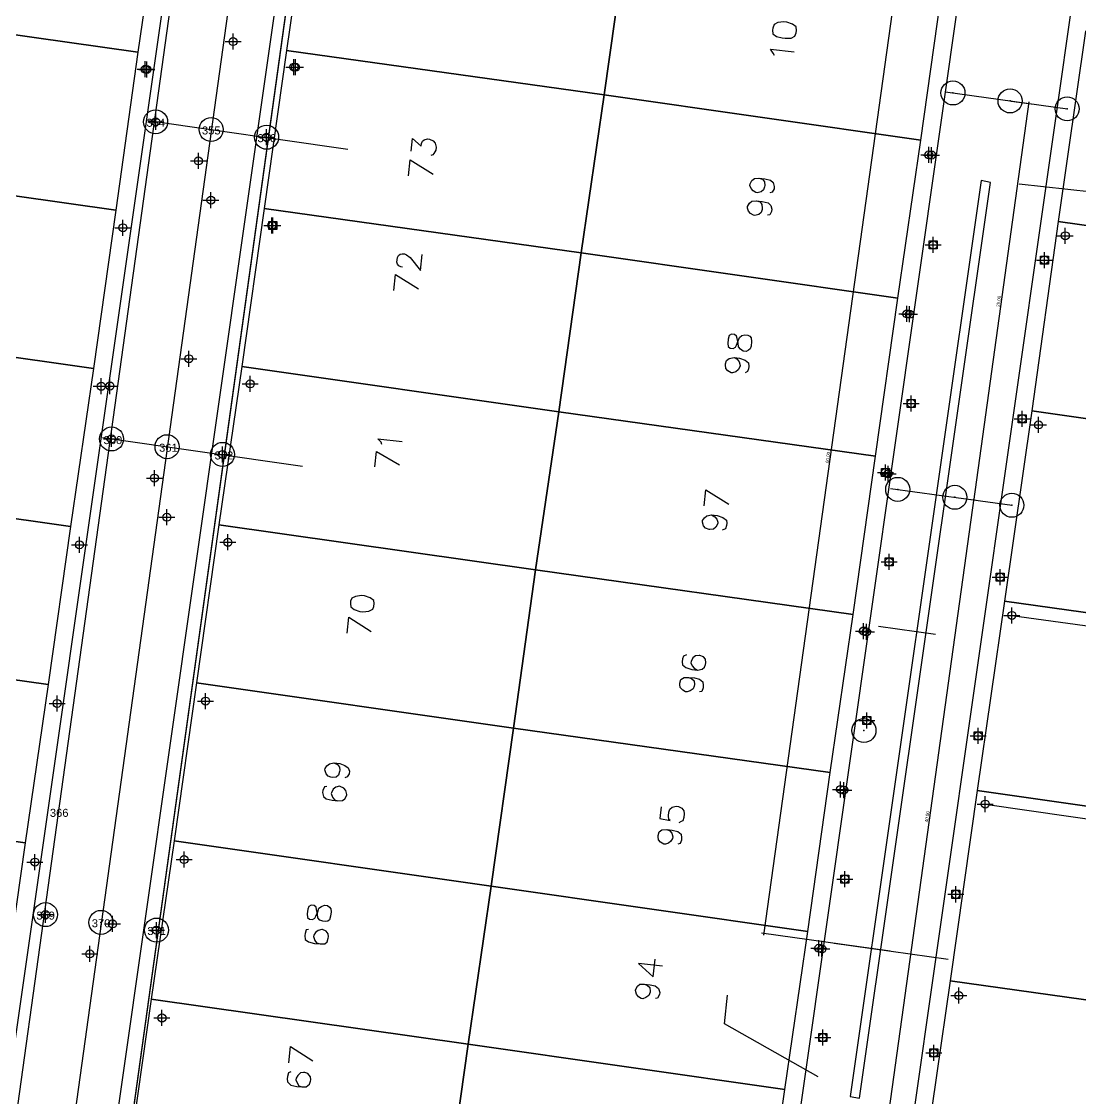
# Model space of a CAD drawing. Header units: metres. Extents: x -977055 to 805873, y -1033982 to 242021.
# Drawn here: x 776.3 to 842.4, y 811.3 to 878.6 of the extents above; entities that cross this region are included whole.
import ezdxf

# ---------------------------------------------------------------- set-up
doc = ezdxf.new("R2010")
doc.units = ezdxf.units.M
doc.header["$PDMODE"] = 32
doc.header["$PDSIZE"] = 1.5
for name, color, linetype in [('12-CONDICIONES EXISTENTES', 2, 'Continuous'), ('linea 1', 1, 'Continuous'), ('puntos nov 7', 50, 'Continuous'), ('PUNTOS V', 4, 'Continuous'), ('V-NODE', 1, 'Continuous')]:
    doc.layers.add(name, color=color, linetype=linetype)
doc.layers.add('PDF2_area escolar', color=7, linetype='Continuous', true_color=0x989898)
doc.layers.add('PDF_Geometry', color=7, linetype='Continuous', true_color=0x797979)
doc.styles.add('CITY2', font='stylu.ttf', dxfattribs={"height": 0.2})
doc.styles.get("Standard").update_dxf_attribs({"font": 'arial.ttf'})
doc.dimstyles.new('COTAS2', dxfattribs={"dimtxt": 0.02, "dimasz": 0.1, "dimexe": 0.15, "dimexo": 0.08, "dimgap": 0.05, "dimtad": 1, "dimzin": 0, "dimdsep": 46, "dimtxsty": 'CITY2', "dimblk": 'ARCHTICK', "dimcen": 1, "dimdle": 0.1, "dimclrd": 1, "dimclre": 1, "dimclrt": 2, "dimadec": 0, "dimazin": 0, "dimtfac": 1, "dimtofl": 0, "dimtmove": 0, "dimatfit": 3, "dimldrblk": 'ARCHTICK', "dimfxl": 0.18, "dimtolj": 1, "dimtzin": 0, "dimarcsym": 0})

# ---------------------------------------------------------------- blocks, each defined once
blk = doc.blocks.new('*U274')
at = {"color": 0, "linetype": 'ByBlock', "lineweight": -2, "transparency": 16777216}
for p, q in [((-1, 0), (1, 0)), ((0, -1), (0, 1))]:
    blk.add_line(p, q, dxfattribs=at)
blk.add_circle((0, 0), 0.5, dxfattribs=at)
blk = doc.blocks.new('*U322', base_point=(784.126, 875.621, 1005.998))
at = {"layer": 'V-NODE', "color": 50, "lineweight": -2, "xscale": 0.5, "yscale": 0.5, "zscale": 0.5}
blk.add_blockref('*U274', (784.126, 875.621, 1005.998), dxfattribs=at)
blk = doc.blocks.new('*U325', base_point=(793.414, 875.756, 1005.97))
at = {"layer": 'V-NODE', "color": 50, "lineweight": -2, "xscale": 0.5, "yscale": 0.5, "zscale": 0.5}
blk.add_blockref('*U274', (793.414, 875.756, 1005.97), dxfattribs=at)
blk = doc.blocks.new('*U328', base_point=(781.819, 855.843, 1006.869))
at = {"layer": 'V-NODE', "color": 50, "lineweight": -2, "xscale": 0.5, "yscale": 0.5, "zscale": 0.5}
blk.add_blockref('*U274', (781.819, 855.843, 1006.869), dxfattribs=at)
blk = doc.blocks.new('*U493', base_point=(833.139, 870.273, 1006.305))
at = {"layer": 'V-NODE', "color": 50, "lineweight": -2, "xscale": 0.5, "yscale": 0.5, "zscale": 0.5}
blk.add_blockref('*U274', (833.139, 870.273, 1006.305), dxfattribs=at)
blk = doc.blocks.new('*U496', base_point=(831.775, 860.328, 1006.98))
at = {"layer": 'V-NODE', "color": 50, "lineweight": -2, "xscale": 0.5, "yscale": 0.5, "zscale": 0.5}
blk.add_blockref('*U274', (831.775, 860.328, 1006.98), dxfattribs=at)
blk = doc.blocks.new('*U499', base_point=(830.44, 850.365, 1007.744))
at = {"layer": 'V-NODE', "color": 50, "lineweight": -2, "xscale": 0.5, "yscale": 0.5, "zscale": 0.5}
blk.add_blockref('*U274', (830.44, 850.365, 1007.744), dxfattribs=at)
blk = doc.blocks.new('*U502', base_point=(829.079, 840.487, 1008.555))
at = {"layer": 'V-NODE', "color": 50, "lineweight": -2, "xscale": 0.5, "yscale": 0.5, "zscale": 0.5}
blk.add_blockref('*U274', (829.079, 840.487, 1008.555), dxfattribs=at)
blk = doc.blocks.new('*U505', base_point=(827.656, 830.605, 1009.433))
at = {"layer": 'V-NODE', "color": 50, "lineweight": -2, "xscale": 0.5, "yscale": 0.5, "zscale": 0.5}
blk.add_blockref('*U274', (827.656, 830.605, 1009.433), dxfattribs=at)
blk = doc.blocks.new('*U508', base_point=(826.297, 820.681, 1010.185))
at = {"layer": 'V-NODE', "color": 50, "lineweight": -2, "xscale": 0.5, "yscale": 0.5, "zscale": 0.5}
blk.add_blockref('*U274', (826.297, 820.681, 1010.185), dxfattribs=at)
blk = doc.blocks.new('*U712', base_point=(784.028, 875.632, 1005.997))
at = {"layer": 'V-NODE', "color": 50, "lineweight": -2, "xscale": 0.5, "yscale": 0.5, "zscale": 0.5}
blk.add_blockref('*U274', (784.028, 875.632, 1005.997), dxfattribs=at)
blk = doc.blocks.new('*U715', base_point=(793.319, 875.768, 1005.966))
at = {"layer": 'V-NODE', "color": 50, "lineweight": -2, "xscale": 0.5, "yscale": 0.5, "zscale": 0.5}
blk.add_blockref('*U274', (793.319, 875.768, 1005.966), dxfattribs=at)
blk = doc.blocks.new('*U718', base_point=(791.94, 865.876, 1006.464))
at = {"layer": 'V-NODE', "color": 50, "lineweight": -2, "xscale": 0.5, "yscale": 0.5, "zscale": 0.5}
blk.add_blockref('*U274', (791.94, 865.876, 1006.464), dxfattribs=at)
blk = doc.blocks.new('*U721', base_point=(782.635, 865.73, 1006.442))
at = {"layer": 'V-NODE', "color": 50, "lineweight": -2, "xscale": 0.5, "yscale": 0.5, "zscale": 0.5}
blk.add_blockref('*U274', (782.635, 865.73, 1006.442), dxfattribs=at)
blk = doc.blocks.new('*U724', base_point=(781.281, 855.824, 1006.961))
at = {"layer": 'V-NODE', "color": 50, "lineweight": -2, "xscale": 0.5, "yscale": 0.5, "zscale": 0.5}
blk.add_blockref('*U274', (781.281, 855.824, 1006.961), dxfattribs=at)
blk = doc.blocks.new('*U727', base_point=(790.583, 855.978, 1007.018))
at = {"layer": 'V-NODE', "color": 50, "lineweight": -2, "xscale": 0.5, "yscale": 0.5, "zscale": 0.5}
blk.add_blockref('*U274', (790.583, 855.978, 1007.018), dxfattribs=at)
blk = doc.blocks.new('*U730', base_point=(789.19, 846.079, 1007.489))
at = {"layer": 'V-NODE', "color": 50, "lineweight": -2, "xscale": 0.5, "yscale": 0.5, "zscale": 0.5}
blk.add_blockref('*U274', (789.19, 846.079, 1007.489), dxfattribs=at)
blk = doc.blocks.new('*U733', base_point=(779.917, 845.924, 1007.454))
at = {"layer": 'V-NODE', "color": 50, "lineweight": -2, "xscale": 0.5, "yscale": 0.5, "zscale": 0.5}
blk.add_blockref('*U274', (779.917, 845.924, 1007.454), dxfattribs=at)
blk = doc.blocks.new('*U736', base_point=(778.523, 836.013, 1008.021))
at = {"layer": 'V-NODE', "color": 50, "lineweight": -2, "xscale": 0.5, "yscale": 0.5, "zscale": 0.5}
blk.add_blockref('*U274', (778.523, 836.013, 1008.021), dxfattribs=at)
blk = doc.blocks.new('*U739', base_point=(787.797, 836.161, 1008.125))
at = {"layer": 'V-NODE', "color": 50, "lineweight": -2, "xscale": 0.5, "yscale": 0.5, "zscale": 0.5}
blk.add_blockref('*U274', (787.797, 836.161, 1008.125), dxfattribs=at)
blk = doc.blocks.new('*U742', base_point=(786.451, 826.261, 1008.777))
at = {"layer": 'V-NODE', "color": 50, "lineweight": -2, "xscale": 0.5, "yscale": 0.5, "zscale": 0.5}
blk.add_blockref('*U274', (786.451, 826.261, 1008.777), dxfattribs=at)
blk = doc.blocks.new('*U745', base_point=(777.134, 826.105, 1008.622))
at = {"layer": 'V-NODE', "color": 50, "lineweight": -2, "xscale": 0.5, "yscale": 0.5, "zscale": 0.5}
blk.add_blockref('*U274', (777.134, 826.105, 1008.622), dxfattribs=at)
blk = doc.blocks.new('*U751', base_point=(785.073, 816.366, 1009.354))
at = {"layer": 'V-NODE', "color": 50, "lineweight": -2, "xscale": 0.5, "yscale": 0.5, "zscale": 0.5}
blk.add_blockref('*U274', (785.073, 816.366, 1009.354), dxfattribs=at)
blk = doc.blocks.new('*U991', base_point=(784.68, 872.345, 1005.53))
at = {"layer": 'V-NODE', "color": 50, "lineweight": -2, "xscale": 0.5, "yscale": 0.5, "zscale": 0.5}
blk.add_blockref('*U274', (784.68, 872.345, 1005.53), dxfattribs=at)
blk = doc.blocks.new('*U994', base_point=(791.61, 871.382, 1005.53))
at = {"layer": 'V-NODE', "color": 50, "lineweight": -2, "xscale": 0.5, "yscale": 0.5, "zscale": 0.5}
blk.add_blockref('*U274', (791.61, 871.382, 1005.53), dxfattribs=at)
blk = doc.blocks.new('*U1000', base_point=(791.989, 865.874, 1006.469))
at = {"layer": 'V-NODE', "color": 50, "lineweight": -2, "xscale": 0.5, "yscale": 0.5, "zscale": 0.5}
blk.add_blockref('*U274', (791.989, 865.874, 1006.469), dxfattribs=at)
blk = doc.blocks.new('*U1009', base_point=(781.92, 852.535, 1006.51))
at = {"layer": 'V-NODE', "color": 50, "lineweight": -2, "xscale": 0.5, "yscale": 0.5, "zscale": 0.5}
blk.add_blockref('*U274', (781.92, 852.535, 1006.51), dxfattribs=at)
blk = doc.blocks.new('*U1012', base_point=(788.86, 851.572, 1007.06))
at = {"layer": 'V-NODE', "color": 50, "lineweight": -2, "xscale": 0.5, "yscale": 0.5, "zscale": 0.5}
blk.add_blockref('*U274', (788.86, 851.572, 1007.06), dxfattribs=at)
blk = doc.blocks.new('*U1015', base_point=(788.86, 851.572, 1006.51))
at = {"layer": 'V-NODE', "color": 50, "lineweight": -2, "xscale": 0.5, "yscale": 0.5, "zscale": 0.5}
blk.add_blockref('*U274', (788.86, 851.572, 1006.51), dxfattribs=at)
blk = doc.blocks.new('*U1030', base_point=(777.8, 822.82, 1008.18))
at = {"layer": 'V-NODE', "color": 50, "lineweight": -2, "xscale": 0.5, "yscale": 0.5, "zscale": 0.5}
blk.add_blockref('*U274', (777.8, 822.82, 1008.18), dxfattribs=at)
blk = doc.blocks.new('*U1033', base_point=(784.73, 821.857, 1008.18))
at = {"layer": 'V-NODE', "color": 50, "lineweight": -2, "xscale": 0.5, "yscale": 0.5, "zscale": 0.5}
blk.add_blockref('*U274', (784.73, 821.857, 1008.18), dxfattribs=at)
blk = doc.blocks.new('*U1099', base_point=(826.105, 820.726, 1010.275))
at = {"layer": 'V-NODE', "color": 50, "lineweight": -2, "xscale": 0.5, "yscale": 0.5, "zscale": 0.5}
blk.add_blockref('*U274', (826.105, 820.726, 1010.275), dxfattribs=at)
blk = doc.blocks.new('*U1102', base_point=(827.463, 830.641, 1009.502))
at = {"layer": 'V-NODE', "color": 50, "lineweight": -2, "xscale": 0.5, "yscale": 0.5, "zscale": 0.5}
blk.add_blockref('*U274', (827.463, 830.641, 1009.502), dxfattribs=at)
blk = doc.blocks.new('*U1105', base_point=(828.897, 840.539, 1008.667))
at = {"layer": 'V-NODE', "color": 50, "lineweight": -2, "xscale": 0.5, "yscale": 0.5, "zscale": 0.5}
blk.add_blockref('*U274', (828.897, 840.539, 1008.667), dxfattribs=at)
blk = doc.blocks.new('*U1108', base_point=(830.268, 850.442, 1007.768))
at = {"layer": 'V-NODE', "color": 50, "lineweight": -2, "xscale": 0.5, "yscale": 0.5, "zscale": 0.5}
blk.add_blockref('*U274', (830.268, 850.442, 1007.768), dxfattribs=at)
blk = doc.blocks.new('*U1111', base_point=(831.609, 860.348, 1007.071))
at = {"layer": 'V-NODE', "color": 50, "lineweight": -2, "xscale": 0.5, "yscale": 0.5, "zscale": 0.5}
blk.add_blockref('*U274', (831.609, 860.348, 1007.071), dxfattribs=at)
blk = doc.blocks.new('*U1114', base_point=(832.975, 870.279, 1006.424))
at = {"layer": 'V-NODE', "color": 50, "lineweight": -2, "xscale": 0.5, "yscale": 0.5, "zscale": 0.5}
blk.add_blockref('*U274', (832.975, 870.279, 1006.424), dxfattribs=at)
blk = doc.blocks.new('*U1129', base_point=(841.5, 865.23, 1006.906))
at = {"layer": 'V-NODE', "color": 50, "lineweight": -2, "xscale": 0.5, "yscale": 0.5, "zscale": 0.5}
blk.add_blockref('*U274', (841.5, 865.23, 1006.906), dxfattribs=at)
blk = doc.blocks.new('*U1132', base_point=(839.826, 853.409, 1007.836))
at = {"layer": 'V-NODE', "color": 50, "lineweight": -2, "xscale": 0.5, "yscale": 0.5, "zscale": 0.5}
blk.add_blockref('*U274', (839.826, 853.409, 1007.836), dxfattribs=at)
blk = doc.blocks.new('*U1135', base_point=(838.164, 841.515, 1008.904))
at = {"layer": 'V-NODE', "color": 50, "lineweight": -2, "xscale": 0.5, "yscale": 0.5, "zscale": 0.5}
blk.add_blockref('*U274', (838.164, 841.515, 1008.904), dxfattribs=at)
blk = doc.blocks.new('*U1138', base_point=(836.501, 829.727, 1010.074))
at = {"layer": 'V-NODE', "color": 50, "lineweight": -2, "xscale": 0.5, "yscale": 0.5, "zscale": 0.5}
blk.add_blockref('*U274', (836.501, 829.727, 1010.074), dxfattribs=at)
blk = doc.blocks.new('*U1141', base_point=(834.851, 817.764, 1011.105))
at = {"layer": 'V-NODE', "color": 50, "lineweight": -2, "xscale": 0.5, "yscale": 0.5, "zscale": 0.5}
blk.add_blockref('*U274', (834.851, 817.764, 1011.105), dxfattribs=at)
blk = doc.blocks.new('*U2137', base_point=(780.564, 820.365, 1007.295))
at = {"layer": 'V-NODE', "color": 50, "lineweight": -2, "xscale": 0.5, "yscale": 0.5, "zscale": 0.5}
blk.add_blockref('*U274', (780.564, 820.365, 1007.295), dxfattribs=at)
blk = doc.blocks.new('*U2161', base_point=(781.982, 822.24, 1007.212))
at = {"layer": 'V-NODE', "color": 50, "lineweight": -2, "xscale": 0.5, "yscale": 0.5, "zscale": 0.5}
blk.add_blockref('*U274', (781.982, 822.24, 1007.212), dxfattribs=at)
blk = doc.blocks.new('*U2188', base_point=(789.51, 877.357, 1004.286))
at = {"layer": 'V-NODE', "color": 50, "lineweight": -2, "xscale": 0.5, "yscale": 0.5, "zscale": 0.5}
blk.add_blockref('*U274', (789.51, 877.357, 1004.286), dxfattribs=at)
blk = doc.blocks.new('*U2194', base_point=(785.379, 847.643, 1005.768))
at = {"layer": 'V-NODE', "color": 50, "lineweight": -2, "xscale": 0.5, "yscale": 0.5, "zscale": 0.5}
blk.add_blockref('*U274', (785.379, 847.643, 1005.768), dxfattribs=at)
blk = doc.blocks.new('*U2197', base_point=(786.756, 857.548, 1005.274))
at = {"layer": 'V-NODE', "color": 50, "lineweight": -2, "xscale": 0.5, "yscale": 0.5, "zscale": 0.5}
blk.add_blockref('*U274', (786.756, 857.548, 1005.274), dxfattribs=at)
blk = doc.blocks.new('*U2200', base_point=(788.133, 867.452, 1004.78))
at = {"layer": 'V-NODE', "color": 50, "lineweight": -2, "xscale": 0.5, "yscale": 0.5, "zscale": 0.5}
blk.add_blockref('*U274', (788.133, 867.452, 1004.78), dxfattribs=at)
blk = doc.blocks.new('*U2209', base_point=(787.35, 869.902, 1004.69))
at = {"layer": 'V-NODE', "color": 50, "lineweight": -2, "xscale": 0.5, "yscale": 0.5, "zscale": 0.5}
blk.add_blockref('*U274', (787.35, 869.902, 1004.69), dxfattribs=at)
blk = doc.blocks.new('*U2215', base_point=(784.601, 850.092, 1005.669))
at = {"layer": 'V-NODE', "color": 50, "lineweight": -2, "xscale": 0.5, "yscale": 0.5, "zscale": 0.5}
blk.add_blockref('*U274', (784.601, 850.092, 1005.669), dxfattribs=at)
blk = doc.blocks.new('*U2295')
at = {"color": 0, "linetype": 'ByBlock', "lineweight": -2, "transparency": 16777216}
for p, q in [((-1, 0), (1, 0)), ((0, -1), (0, 1))]:
    blk.add_line(p, q, dxfattribs=at)
blk.add_circle((0, 0), 0.5, dxfattribs=at)
blk = doc.blocks.new('*U2298', base_point=(830.268, 850.442, 1007.768))
at = {"layer": 'V-NODE', "color": 1, "lineweight": -2, "xscale": 0.5, "yscale": 0.5, "zscale": 0.5}
blk.add_blockref('*U2295', (830.268, 850.442, 1007.768), dxfattribs=at)
blk = doc.blocks.new('*U2301', base_point=(791.989, 865.874, 1006.469))
at = {"layer": 'V-NODE', "color": 1, "lineweight": -2, "xscale": 0.5, "yscale": 0.5, "zscale": 0.5}
blk.add_blockref('*U2295', (791.989, 865.874, 1006.469), dxfattribs=at)
blk = doc.blocks.new('*U2328', base_point=(826.35, 815.14, 1010.083))
at = {"layer": 'V-NODE', "color": 1, "lineweight": -2, "xscale": 0.5, "yscale": 0.5, "zscale": 0.5}
blk.add_blockref('*U2295', (826.35, 815.14, 1010.083), dxfattribs=at)
blk = doc.blocks.new('*U2331', base_point=(833.28, 814.18, 1010.083))
at = {"layer": 'V-NODE', "color": 1, "lineweight": -2, "xscale": 0.5, "yscale": 0.5, "zscale": 0.5}
blk.add_blockref('*U2295', (833.28, 814.18, 1010.083), dxfattribs=at)
blk = doc.blocks.new('*U2334', base_point=(827.73, 825.04, 1009.296))
at = {"layer": 'V-NODE', "color": 1, "lineweight": -2, "xscale": 0.5, "yscale": 0.5, "zscale": 0.5}
blk.add_blockref('*U2295', (827.73, 825.04, 1009.296), dxfattribs=at)
blk = doc.blocks.new('*U2337', base_point=(834.66, 824.09, 1009.296))
at = {"layer": 'V-NODE', "color": 1, "lineweight": -2, "xscale": 0.5, "yscale": 0.5, "zscale": 0.5}
blk.add_blockref('*U2295', (834.66, 824.09, 1009.296), dxfattribs=at)
blk = doc.blocks.new('*U2340', base_point=(829.11, 834.95, 1008.509))
at = {"layer": 'V-NODE', "color": 1, "lineweight": -2, "xscale": 0.5, "yscale": 0.5, "zscale": 0.5}
blk.add_blockref('*U2295', (829.11, 834.95, 1008.509), dxfattribs=at)
blk = doc.blocks.new('*U2343', base_point=(836.05, 833.99, 1008.509))
at = {"layer": 'V-NODE', "color": 1, "lineweight": -2, "xscale": 0.5, "yscale": 0.5, "zscale": 0.5}
blk.add_blockref('*U2295', (836.05, 833.99, 1008.509), dxfattribs=at)
blk = doc.blocks.new('*U2346', base_point=(830.49, 844.85, 1007.722))
at = {"layer": 'V-NODE', "color": 1, "lineweight": -2, "xscale": 0.5, "yscale": 0.5, "zscale": 0.5}
blk.add_blockref('*U2295', (830.49, 844.85, 1007.722), dxfattribs=at)
blk = doc.blocks.new('*U2349', base_point=(837.43, 843.9, 1007.722))
at = {"layer": 'V-NODE', "color": 1, "lineweight": -2, "xscale": 0.5, "yscale": 0.5, "zscale": 0.5}
blk.add_blockref('*U2295', (837.43, 843.9, 1007.722), dxfattribs=at)
blk = doc.blocks.new('*U2352', base_point=(831.87, 854.76, 1006.935))
at = {"layer": 'V-NODE', "color": 1, "lineweight": -2, "xscale": 0.5, "yscale": 0.5, "zscale": 0.5}
blk.add_blockref('*U2295', (831.87, 854.76, 1006.935), dxfattribs=at)
blk = doc.blocks.new('*U2355', base_point=(838.81, 853.8, 1006.935))
at = {"layer": 'V-NODE', "color": 1, "lineweight": -2, "xscale": 0.5, "yscale": 0.5, "zscale": 0.5}
blk.add_blockref('*U2295', (838.81, 853.8, 1006.935), dxfattribs=at)
blk = doc.blocks.new('*U2358', base_point=(833.25, 864.66, 1006.148))
at = {"layer": 'V-NODE', "color": 1, "lineweight": -2, "xscale": 0.5, "yscale": 0.5, "zscale": 0.5}
blk.add_blockref('*U2295', (833.25, 864.66, 1006.148), dxfattribs=at)
blk = doc.blocks.new('*U2361', base_point=(840.19, 863.71, 1006.148))
at = {"layer": 'V-NODE', "color": 1, "lineweight": -2, "xscale": 0.5, "yscale": 0.5, "zscale": 0.5}
blk.add_blockref('*U2295', (840.19, 863.71, 1006.148), dxfattribs=at)
blk = doc.blocks.new('*U2498')
at = {"color": 0, "linetype": 'ByBlock', "lineweight": -2, "transparency": 16777216}
for p, q in [((-1, 0), (1, 0)), ((0, -1), (0, 1))]:
    blk.add_line(p, q, dxfattribs=at)
blk.add_lwpolyline([(-0.5, -0.5), (-0.5, 0.5), (0.5, 0.5), (0.5, -0.5)], close=True, dxfattribs=at)
blk = doc.blocks.new('*U2501', base_point=(830.268, 850.442, 1007.768))
at = {"layer": 'V-NODE', "color": 130, "lineweight": -2, "xscale": 0.5, "yscale": 0.5, "zscale": 0.5}
blk.add_blockref('*U2498', (830.268, 850.442, 1007.768), dxfattribs=at)
blk = doc.blocks.new('*U2504', base_point=(791.989, 865.874, 1006.469))
at = {"layer": 'V-NODE', "color": 130, "lineweight": -2, "xscale": 0.5, "yscale": 0.5, "zscale": 0.5}
blk.add_blockref('*U2498', (791.989, 865.874, 1006.469), dxfattribs=at)
blk = doc.blocks.new('*U2531', base_point=(826.35, 815.14, 1010.083))
at = {"layer": 'V-NODE', "color": 130, "lineweight": -2, "xscale": 0.5, "yscale": 0.5, "zscale": 0.5}
blk.add_blockref('*U2498', (826.35, 815.14, 1010.083), dxfattribs=at)
blk = doc.blocks.new('*U2534', base_point=(833.28, 814.18, 1010.083))
at = {"layer": 'V-NODE', "color": 130, "lineweight": -2, "xscale": 0.5, "yscale": 0.5, "zscale": 0.5}
blk.add_blockref('*U2498', (833.28, 814.18, 1010.083), dxfattribs=at)
blk = doc.blocks.new('*U2537', base_point=(827.73, 825.04, 1009.296))
at = {"layer": 'V-NODE', "color": 130, "lineweight": -2, "xscale": 0.5, "yscale": 0.5, "zscale": 0.5}
blk.add_blockref('*U2498', (827.73, 825.04, 1009.296), dxfattribs=at)
blk = doc.blocks.new('*U2540', base_point=(834.66, 824.09, 1009.296))
at = {"layer": 'V-NODE', "color": 130, "lineweight": -2, "xscale": 0.5, "yscale": 0.5, "zscale": 0.5}
blk.add_blockref('*U2498', (834.66, 824.09, 1009.296), dxfattribs=at)
blk = doc.blocks.new('*U2543', base_point=(829.11, 834.95, 1008.509))
at = {"layer": 'V-NODE', "color": 130, "lineweight": -2, "xscale": 0.5, "yscale": 0.5, "zscale": 0.5}
blk.add_blockref('*U2498', (829.11, 834.95, 1008.509), dxfattribs=at)
blk = doc.blocks.new('*U2546', base_point=(836.05, 833.99, 1008.509))
at = {"layer": 'V-NODE', "color": 130, "lineweight": -2, "xscale": 0.5, "yscale": 0.5, "zscale": 0.5}
blk.add_blockref('*U2498', (836.05, 833.99, 1008.509), dxfattribs=at)
blk = doc.blocks.new('*U2549', base_point=(830.49, 844.85, 1007.722))
at = {"layer": 'V-NODE', "color": 130, "lineweight": -2, "xscale": 0.5, "yscale": 0.5, "zscale": 0.5}
blk.add_blockref('*U2498', (830.49, 844.85, 1007.722), dxfattribs=at)
blk = doc.blocks.new('*U2552', base_point=(837.43, 843.9, 1007.722))
at = {"layer": 'V-NODE', "color": 130, "lineweight": -2, "xscale": 0.5, "yscale": 0.5, "zscale": 0.5}
blk.add_blockref('*U2498', (837.43, 843.9, 1007.722), dxfattribs=at)
blk = doc.blocks.new('*U2555', base_point=(831.87, 854.76, 1006.935))
at = {"layer": 'V-NODE', "color": 130, "lineweight": -2, "xscale": 0.5, "yscale": 0.5, "zscale": 0.5}
blk.add_blockref('*U2498', (831.87, 854.76, 1006.935), dxfattribs=at)
blk = doc.blocks.new('*U2558', base_point=(838.81, 853.8, 1006.935))
at = {"layer": 'V-NODE', "color": 130, "lineweight": -2, "xscale": 0.5, "yscale": 0.5, "zscale": 0.5}
blk.add_blockref('*U2498', (838.81, 853.8, 1006.935), dxfattribs=at)
blk = doc.blocks.new('*U2561', base_point=(833.25, 864.66, 1006.148))
at = {"layer": 'V-NODE', "color": 130, "lineweight": -2, "xscale": 0.5, "yscale": 0.5, "zscale": 0.5}
blk.add_blockref('*U2498', (833.25, 864.66, 1006.148), dxfattribs=at)
blk = doc.blocks.new('*U2564', base_point=(840.19, 863.71, 1006.148))
at = {"layer": 'V-NODE', "color": 130, "lineweight": -2, "xscale": 0.5, "yscale": 0.5, "zscale": 0.5}
blk.add_blockref('*U2498', (840.19, 863.71, 1006.148), dxfattribs=at)
blk = doc.blocks.new('base')
at = {"layer": 'PDF_Geometry', "lineweight": 25, "extrusion": (-0.000787417, 0.063364, 0.99799), "elevation": 0.026}
for points in [[(-314.355, -197.288), (-299.601, -195.681), (-292.744, -194.188), (-282.663, -192.111), (-274.476, -190.361), (-258.037, -185.154), (-248.029, -180.61), (-240.539, -177.71), (-228.643, -174.042), (-222.733, -172.714), (-217.384, -171.04), (-209.935, -169.248), (-202.16, -164.759), (-196.196, -160.284), (-195.073, -159.817), (-178.095, -157.457), (-154.298, -156.614), (-136.667, -154.611), (-124.436, -153.164), (-118.066, -151.474), (-100.79, -146.646), (-80.955, -140.967), (-73.385, -139.328), (-61.694, -135.822), (-40.504, -131.604), (-37.727, -130.872), (-17.661, -129.441), (1.311, -127.461), (21.092, -124.929), (41.006, -122.83), (47.376, -123.458), (63.592, -123.186), (81.402, -124.312), (85.639, -96.072), (88.705, -66.393), (92.811, -40.781), (97.16, -22.386), (100.596, -1.562), (102.483, 8.32), (109.691, 37.361), (117.528, 76.62), (126.217, 115.638), (131.513, 149.592), (134.682, 173.973), (136.916, 195.591), (139.956, 229.678), (141.558, 250.676), (142.614, 271.37), (143.252, 283.21), (147.066, 312.938), (152.58, 355.631), (153.554, 396.042), (150.869, 418.02), (151.777, 438.639), (150.959, 458.028), (151.777, 438.639), (150.869, 418.02), (153.554, 396.042), (152.58, 355.631), (147.066, 312.938), (143.252, 283.21), (142.614, 271.37), (141.558, 250.676), (139.956, 229.678), (136.916, 195.591), (134.682, 173.973), (131.513, 149.592), (126.217, 115.638), (117.528, 76.62), (109.691, 37.361), (102.483, 8.32), (100.596, -1.562), (97.16, -22.386), (92.811, -40.781), (88.705, -66.393), (85.639, -96.072), (81.402, -124.312), (63.592, -123.186), (47.376, -123.458), (41.006, -122.83), (21.092, -124.929), (1.311, -127.461), (-17.661, -129.441), (-37.727, -130.872), (-40.504, -131.604), (-61.694, -135.822), (-73.385, -139.328), (-80.955, -140.967), (-100.79, -146.646), (-118.066, -151.474), (-124.436, -153.164), (-136.667, -154.611), (-154.298, -156.614), (-178.095, -157.457), (-195.073, -159.817), (-196.196, -160.284), (-202.16, -164.759), (-209.935, -169.248), (-217.384, -171.04), (-222.733, -172.714), (-228.643, -174.042), (-240.539, -177.71), (-248.029, -180.61), (-258.037, -185.154), (-274.476, -190.361), (-282.663, -192.111), (-292.744, -194.188), (-299.601, -195.681), (-314.355, -197.288), (-312.178, -178.446), (-309.146, -157.898), (-306.876, -132.899), (-305.823, -118.002), (-298.643, -78.802), (-291.055, -45.077), (-282.252, -15.116), (-275.645, 10.473), (-270.319, 33.898), (-263.825, 63.164), (-258.15, 86.408), (-284.424, 123.888)], [(129.33, 446.993), (130.719, 376.627), (119.722, 267.265), (72.738, -35.348), (74.134, -37.232), (92.979, -40.152)], [(8.705, 193.58), (-11.713, 61.957), (-10.362, 60.079), (28.101, 54.1), (29.985, 55.496), (58.5, 239.445)], [(91.093, 128.17), (91.733, 128.093), (92.016, 130.053), (91.376, 130.13), (91.093, 128.17), (89.215, 126.819), (50.746, 132.753), (49.396, 134.631), (67.752, 253.123), (69.636, 254.519), (108.099, 248.54), (109.45, 246.662)], [(89.215, 126.819), (91.093, 128.17), (109.45, 246.662), (108.099, 248.54)], [(61.144, 139.383), (61.219, 139.235), (61.374, 138.984), (59.911, 139.16)], [(83.903, 145.08), (83.809, 144.303), (83.265, 144.786), (83.243, 144.603), (83.18, 144.472), (83.078, 144.391), (82.884, 144.322), (82.747, 144.339), (82.529, 144.458), (82.409, 144.611), (82.345, 144.851), (82.367, 145.034), (82.486, 145.251), (82.543, 145.337), (82.685, 145.366)], [(84.09, 146.634), (83.969, 145.629), (82.549, 146.542)], [(62.206, 147.045), (61.983, 147.118), (61.863, 147.272), (61.844, 147.506), (61.855, 147.598), (61.923, 147.775), (62.077, 147.895), (62.316, 147.959), (62.408, 147.948), (62.58, 147.835), (62.7, 147.681), (62.77, 147.487), (62.759, 147.396), (62.64, 147.178), (62.486, 147.058), (62.206, 147.045), (61.841, 147.089), (61.48, 147.179), (61.314, 147.338), (61.25, 147.578), (61.267, 147.715), (61.386, 147.932), (61.528, 147.962)], [(45.952, 147.612), (36.856, 148.708), (37.038, 150.217)], [(62.377, 148.462), (62.154, 148.535), (62.033, 148.689), (62.015, 148.923), (62.026, 149.014), (62.094, 149.192), (62.247, 149.312), (62.487, 149.376), (62.578, 149.365), (62.75, 149.252), (62.871, 149.098), (62.94, 148.904), (62.929, 148.813), (62.81, 148.595), (62.657, 148.475), (62.377, 148.462), (62.011, 148.506), (61.651, 148.596), (61.485, 148.755), (61.421, 148.995), (61.437, 149.132), (61.556, 149.349), (61.699, 149.378)], [(84.544, 152.33), (84.636, 152.319), (84.767, 152.256), (84.848, 152.154), (84.877, 152.011), (84.844, 151.737), (84.782, 151.606), (84.679, 151.525), (84.537, 151.496), (84.4, 151.512), (84.268, 151.575), (84.056, 151.739), (83.413, 152.559), (83.292, 151.553)], [(85.092, 153.794), (84.971, 152.788), (83.55, 153.701)], [(63.881, 158.251), (63.709, 158.364), (63.588, 158.518), (63.524, 158.757), (63.53, 158.803), (63.649, 159.021), (63.803, 159.141), (63.996, 159.211), (64.088, 159.2), (64.305, 159.081), (64.426, 158.927), (64.444, 158.693), (64.439, 158.647), (64.365, 158.424), (64.212, 158.304), (63.881, 158.251), (63.561, 158.289), (63.206, 158.425), (62.994, 158.589), (62.976, 158.823), (62.993, 158.961), (63.06, 159.138), (63.208, 159.213)], [(85.974, 163.426), (86.003, 163.283), (86.21, 163.073), (84.701, 163.254)], [(86.419, 164.81), (86.303, 163.85), (84.878, 164.717)], [(65.878, 167.516), (65.757, 166.511), (64.337, 167.424)], [(65.436, 168.079), (65.218, 168.198), (65.098, 168.352), (65.028, 168.546), (65.039, 168.637), (65.158, 168.855), (65.312, 168.975), (65.546, 168.994), (65.592, 168.988), (65.815, 168.915), (65.935, 168.761), (65.999, 168.522), (65.988, 168.43), (65.875, 168.258), (65.721, 168.138), (65.436, 168.079), (65.07, 168.124), (64.716, 168.259), (64.504, 168.424), (64.48, 168.612), (64.496, 168.749), (64.57, 168.972), (64.764, 169.042)], [(88.274, 175.205), (88.153, 174.199), (86.779, 175.107)], [(67.093, 176.829), (67.287, 176.899), (67.355, 177.076), (67.377, 177.259), (67.353, 177.447), (67.141, 177.612), (66.786, 177.747), (66.421, 177.791), (66.135, 177.733), (65.982, 177.613), (65.914, 177.435), (65.903, 177.344), (65.921, 177.11), (66.042, 176.956), (66.265, 176.883), (66.31, 176.877), (66.544, 176.896), (66.698, 177.016), (66.817, 177.234), (66.828, 177.325), (66.759, 177.519), (66.638, 177.673), (66.421, 177.791)], [(66.984, 178.234), (66.807, 178.301), (66.64, 178.461), (66.622, 178.695), (66.633, 178.786), (66.701, 178.963), (66.9, 179.078), (67.094, 179.148), (67.185, 179.137), (67.357, 179.023), (67.524, 178.864), (67.547, 178.676), (67.536, 178.584), (67.463, 178.361), (67.264, 178.246), (66.984, 178.234), (66.618, 178.278), (66.304, 178.362), (66.092, 178.527), (66.074, 178.761), (66.09, 178.898), (66.163, 179.121), (66.306, 179.15)], [(89.203, 183.301), (88.986, 183.42), (88.865, 183.573), (88.841, 183.762), (88.852, 183.853), (88.926, 184.076), (89.079, 184.197), (89.313, 184.215), (89.405, 184.204), (89.582, 184.136), (89.703, 183.982), (89.767, 183.743), (89.756, 183.651), (89.642, 183.48), (89.488, 183.359), (89.203, 183.301), (88.838, 183.345), (88.529, 183.475), (88.317, 183.639), (88.247, 183.833), (88.269, 184.016), (88.383, 184.188), (88.531, 184.263)], [(89.659, 184.776), (89.802, 184.805), (89.921, 185.023), (89.937, 185.16), (89.873, 185.399), (89.707, 185.559), (89.347, 185.648), (88.981, 185.692), (88.702, 185.68), (88.548, 185.559), (88.429, 185.342), (88.423, 185.296), (88.487, 185.056), (88.608, 184.903), (88.825, 184.784), (88.871, 184.778), (89.111, 184.842), (89.264, 184.963), (89.383, 185.18), (89.389, 185.226), (89.325, 185.465), (89.204, 185.619), (88.981, 185.692)], [(68.792, 186.316), (68.88, 187.048), (68.246, 187.17), (68.332, 187.114), (68.35, 186.88), (68.323, 186.651), (68.255, 186.474), (68.101, 186.353), (67.862, 186.289), (67.725, 186.306), (67.507, 186.425), (67.386, 186.578), (67.363, 186.767), (67.39, 186.995), (67.464, 187.218), (67.56, 187.253), (67.709, 187.328)], [(68.455, 187.748), (68.277, 187.816), (68.157, 187.969), (68.093, 188.209), (68.104, 188.3), (68.217, 188.472), (68.371, 188.593), (68.565, 188.662), (68.656, 188.651), (68.874, 188.532), (68.994, 188.379), (69.018, 188.19), (69.007, 188.099), (68.934, 187.876), (68.78, 187.755), (68.455, 187.748), (68.135, 187.787), (67.775, 187.876), (67.563, 188.041), (67.544, 188.275), (67.561, 188.412), (67.634, 188.635), (67.777, 188.664)], [(90.921, 193.713), (91.064, 193.742), (91.137, 193.965), (91.154, 194.102), (91.136, 194.336), (90.924, 194.501), (90.563, 194.59), (90.198, 194.634), (89.918, 194.622), (89.764, 194.501), (89.691, 194.278), (89.68, 194.187), (89.704, 193.998), (89.824, 193.845), (90.042, 193.726), (90.088, 193.72), (90.327, 193.784), (90.481, 193.905), (90.594, 194.077), (90.605, 194.168), (90.541, 194.408), (90.421, 194.561), (90.198, 194.634)], [(68.834, 196.281), (70.342, 196.099), (69.425, 196.952), (69.292, 195.855)], [(69.988, 197.394), (69.811, 197.462), (69.644, 197.621), (69.626, 197.855), (69.632, 197.901), (69.705, 198.124), (69.904, 198.239), (70.098, 198.308), (70.189, 198.297), (70.361, 198.184), (70.482, 198.03), (70.546, 197.79), (70.54, 197.745), (70.421, 197.527), (70.268, 197.407), (69.988, 197.394), (69.622, 197.438), (69.308, 197.522), (69.096, 197.687), (69.032, 197.926), (69.048, 198.064), (69.167, 198.281), (69.31, 198.31)], [(59.203, 203.33), (65.008, 199.941), (64.794, 198.159)], [(92.249, 202.039), (92.128, 201.033), (90.753, 201.941)], [(8.56, 202.894), (65.659, 264.226), (104.99, 258.143), (106.869, 259.493), (108.306, 268.733), (119.228, 377.084), (117.811, 447.545)], [(92.132, 202.609), (92.28, 202.684), (92.354, 202.907), (92.37, 203.044), (92.347, 203.232), (92.14, 203.443), (91.78, 203.533), (91.46, 203.571), (91.18, 203.558), (90.975, 203.398), (90.908, 203.22), (90.897, 203.129), (90.92, 202.941), (91.081, 202.736), (91.258, 202.668), (91.35, 202.657), (91.538, 202.681), (91.697, 202.847), (91.811, 203.019), (91.822, 203.11), (91.752, 203.304), (91.637, 203.503), (91.46, 203.571)]]:
    blk.add_lwpolyline(points, dxfattribs=at)
for points in [[(129.114, 134.301), (127.599, 124.421), (99.331, 128.8), (100.891, 138.675)], [(71.812, 141.715), (70.297, 131.835), (89.051, 128.926), (90.218, 129.759), (91.618, 138.679)], [(52.057, 144.79), (50.709, 135.91), (51.543, 134.743), (70.297, 131.835), (71.812, 141.715)], [(130.675, 144.175), (129.114, 134.301), (100.891, 138.675), (102.406, 148.555)], [(61.231, 137.796), (61.213, 138.03), (61.001, 138.194), (60.641, 138.284), (60.458, 138.306), (60.087, 138.305), (59.842, 138.195), (59.768, 137.972), (59.752, 137.835), (59.77, 137.601), (59.982, 137.436), (60.337, 137.301), (60.519, 137.279), (60.896, 137.326), (61.141, 137.436), (61.214, 137.659)], [(23.743, 153.024), (21.946, 141.184), (41.7, 138.109), (43.549, 149.989)], [(73.373, 151.589), (71.812, 141.715), (91.618, 138.679), (93.132, 148.559)], [(53.618, 154.665), (52.057, 144.79), (71.812, 141.715), (73.373, 151.589)], [(132.098, 154.066), (131.513, 149.592), (130.675, 144.175), (102.406, 148.555), (103.921, 158.435)], [(57.222, 204.589), (56.633, 204.707), (47.746, 147.489), (48.334, 147.372)], [(74.893, 161.515), (73.373, 151.589), (93.132, 148.559), (94.647, 158.439)], [(25.592, 164.904), (23.743, 153.024), (43.549, 149.989), (45.346, 161.829)], [(55.133, 164.545), (53.618, 154.665), (73.373, 151.589), (74.893, 161.515)], [(133.385, 163.974), (132.098, 154.066), (103.921, 158.435), (105.482, 168.309)], [(64.284, 157.367), (64.261, 157.556), (64.135, 157.664), (63.952, 157.686), (63.804, 157.611), (63.741, 157.479), (63.617, 157.216), (63.544, 156.993), (63.39, 156.872), (63.202, 156.849), (63.019, 156.871), (62.887, 156.933), (62.807, 157.035), (62.789, 157.269), (62.822, 157.544), (62.89, 157.721), (62.992, 157.801), (63.14, 157.876), (63.323, 157.854), (63.495, 157.741), (63.615, 157.587), (63.634, 157.353), (63.692, 157.068), (63.721, 156.925), (63.847, 156.817), (64.03, 156.795), (64.178, 156.87), (64.251, 157.093)], [(76.454, 171.389), (74.893, 161.515), (94.647, 158.439), (96.208, 168.314)], [(56.648, 174.425), (55.133, 164.545), (74.893, 161.515), (76.454, 171.389)], [(27.435, 176.738), (25.592, 164.904), (45.346, 161.829), (47.195, 173.709)], [(134.677, 173.927), (133.385, 163.974), (105.482, 168.309), (106.997, 178.189)], [(77.969, 181.269), (76.454, 171.389), (96.208, 168.314), (97.723, 178.194)], [(58.209, 184.299), (56.648, 174.425), (76.454, 171.389), (77.969, 181.269)], [(88.054, 173.377), (88.03, 173.565), (87.818, 173.73), (87.464, 173.865), (87.281, 173.887), (86.904, 173.84), (86.659, 173.73), (86.591, 173.553), (86.569, 173.37), (86.593, 173.182), (86.805, 173.017), (87.16, 172.882), (87.342, 172.86), (87.719, 172.907), (87.964, 173.016), (88.032, 173.194)], [(29.283, 188.619), (27.435, 176.738), (47.195, 173.709), (49.038, 185.543)], [(135.689, 183.867), (134.682, 173.973), (134.677, 173.927), (106.997, 178.189), (108.557, 188.064)], [(79.483, 191.149), (77.969, 181.269), (97.723, 178.194), (99.238, 188.074)], [(59.729, 194.225), (58.209, 184.299), (77.969, 181.269), (79.483, 191.149)], [(136.747, 193.803), (135.689, 183.867), (108.557, 188.064), (110.072, 197.944)], [(31.127, 200.453), (29.283, 188.619), (49.038, 185.543), (50.887, 197.423)], [(81.044, 201.024), (79.483, 191.149), (99.238, 188.074), (100.799, 197.948)], [(61.29, 204.099), (59.729, 194.225), (79.483, 191.149), (81.044, 201.024)], [(90.989, 192.731), (90.97, 192.965), (90.844, 193.073), (90.661, 193.095), (90.513, 193.02), (90.451, 192.888), (90.327, 192.625), (90.253, 192.402), (90.1, 192.281), (89.906, 192.212), (89.723, 192.234), (89.597, 192.342), (89.517, 192.444), (89.493, 192.633), (89.526, 192.907), (89.599, 193.13), (89.702, 193.21), (89.844, 193.24), (90.027, 193.218), (90.204, 193.15), (90.325, 192.996), (90.343, 192.762), (90.401, 192.477), (90.431, 192.334), (90.557, 192.226), (90.74, 192.204), (90.888, 192.279), (90.955, 192.456)], [(32.975, 212.333), (31.127, 200.453), (50.887, 197.423), (52.73, 209.257)], [(82.559, 210.904), (81.044, 201.024), (100.799, 197.948), (102.313, 207.828)], [(62.805, 213.979), (61.29, 204.099), (81.044, 201.024), (82.559, 210.904)]]:
    blk.add_lwpolyline(points, close=True, dxfattribs=at)
blk = doc.blocks.new('_ArchTick')
at = {"color": 0, "linetype": 'ByBlock', "const_width": 0.15}
blk.add_lwpolyline([(-0.5, -0.5), (0.5, 0.5)], dxfattribs=at)
blk = doc.blocks.new('*D3268')
at = {"layer": 'Defpoints', "color": 0, "transparency": 16777216}
for p in [(838.047, 873.652, 998.097), (834.595, 848.891, 998.097), (835.774, 848.727)]:
    blk.add_point(p, dxfattribs=at)
at = {"layer": 'PUNTOS V', "color": 1, "lineweight": -2, "transparency": 16777216}
blk.add_line((839.229, 873.589), (835.761, 848.628), dxfattribs=at)
at = {"layer": 'PUNTOS V', "color": 1, "linetype": 'Continuous', "lineweight": -2, "transparency": 16777216}
for p, q in [((838.126, 873.641), (839.363, 873.469)), ((834.674, 848.88), (835.923, 848.707))]:
    blk.add_line(p, q, dxfattribs=at)
at = {"layer": 'PUNTOS V', "color": 1, "lineweight": -2, "transparency": 16777216, "xscale": 0.1, "yscale": 0.1, "zscale": 0.1}
for p, rotation in [((839.215, 873.49), 82.09024439291206), ((835.774, 848.727), 262.090244392912)]:
    blk.add_blockref('_ArchTick', p, dxfattribs=dict(at, rotation=rotation))
at = {"layer": 'PUNTOS V', "color": 2, "transparency": 16777216, "insert": (837.341, 861.13), "char_height": 0.2, "attachment_point": 5, "rotation": 82.09024, "style": 'CITY2'}
blk.add_mtext('\\A1;25.00', dxfattribs=at)
blk = doc.blocks.new('*D3269')
at = {"layer": 'Defpoints', "color": 0, "transparency": 16777216}
for p in [(834.595, 848.891, 998.097), (829.072, 809.274, 998.097), (830.27, 809.108)]:
    blk.add_point(p, dxfattribs=at)
at = {"layer": 'PUNTOS V', "color": 1, "lineweight": -2, "transparency": 16777216}
blk.add_line((835.788, 848.827), (830.256, 809.009), dxfattribs=at)
at = {"layer": 'PUNTOS V', "color": 1, "linetype": 'Continuous', "lineweight": -2, "transparency": 16777216}
for p, q in [((834.674, 848.88), (835.923, 848.707)), ((829.151, 809.263), (830.418, 809.087))]:
    blk.add_line(p, q, dxfattribs=at)
at = {"layer": 'PUNTOS V', "color": 1, "lineweight": -2, "transparency": 16777216, "xscale": 0.1, "yscale": 0.1, "zscale": 0.1}
for p, rotation in [((835.774, 848.727), 82.09024439291206), ((830.27, 809.108), 262.090244392912)]:
    blk.add_blockref('_ArchTick', p, dxfattribs=dict(at, rotation=rotation))
at = {"layer": 'PUNTOS V', "color": 2, "transparency": 16777216, "insert": (832.868, 828.939), "char_height": 0.2, "attachment_point": 5, "rotation": 82.09024, "style": 'CITY2'}
blk.add_mtext('\\A1;40.00', dxfattribs=at)
blk = doc.blocks.new('*D3597')
at = {"layer": 'Defpoints', "color": 0, "transparency": 16777216}
for p in [(830.962, 881.071), (838.925, 879.961, 998.097), (830.642, 820.536, 998.097)]:
    blk.add_point(p, dxfattribs=at)
at = {"layer": 'PUNTOS V', "color": 1, "lineweight": -2, "transparency": 16777216}
blk.add_line((822.665, 821.546), (830.976, 881.17), dxfattribs=at)
at = {"layer": 'PUNTOS V', "color": 1, "linetype": 'Continuous', "lineweight": -2, "transparency": 16777216}
for p, q in [((838.846, 879.972), (830.813, 881.092)), ((830.563, 820.547), (822.53, 821.666))]:
    blk.add_line(p, q, dxfattribs=at)
at = {"layer": 'PUNTOS V', "color": 1, "lineweight": -2, "transparency": 16777216, "xscale": 0.1, "yscale": 0.1, "zscale": 0.1}
for p, rotation in [((830.962, 881.071), 82.0648271594623), ((822.679, 821.646), 262.0648271594623)]:
    blk.add_blockref('_ArchTick', p, dxfattribs=dict(at, rotation=rotation))
at = {"layer": 'PUNTOS V', "color": 2, "transparency": 16777216, "insert": (826.667, 851.38), "char_height": 0.2, "attachment_point": 5, "rotation": 82.06483, "style": 'CITY2'}
blk.add_mtext('\\A1;60.00', dxfattribs=at)

msp = doc.modelspace()

# ---------------------------------------------------------------- linework, layer by layer
at = {"layer": '12-CONDICIONES EXISTENTES', "color": 1}
for points, elevation in [([(838.164, 841.515), (877.841, 836.066)], 1008.904), ([(836.501, 829.727), (876.12576, 824.02427)], 1010.074)]:
    msp.add_lwpolyline(points, dxfattribs=dict(at, elevation=elevation))
at = {"layer": 'linea 1', "elevation": 997.581}
for points in [[(809.48179, 1051.63995), (770.20279, 768.89443)], [(813.04755, 1051.1446), (773.76855, 768.39907)], [(816.6133, 1050.64924), (777.33431, 767.90372)], [(804.93779, 966.60434), (777.26769, 767.42416)]]:
    msp.add_lwpolyline(points, dxfattribs=at)
at = {"layer": 'linea 1'}
for p in [(784.67508, 872.34485, 997.925), (788.14179, 871.86325, 997.925), (791.6085, 871.38166, 997.925), (781.92311, 852.53508, 997.925), (785.38982, 852.05348, 997.925), (788.85653, 851.57189, 997.925), (777.79515, 822.82042, 997.925), (781.26186, 822.33883, 997.925), (784.72857, 821.85723, 997.925)]:
    msp.add_point(p, dxfattribs=at)
at = {"layer": 'PUNTOS V', "color": 1, "elevation": 998.09728}
for points in [[(834.02532, 874.21062), (841.62608, 873.15461)], [(830.58499, 849.44847), (838.18575, 848.39246)], [(833.39934, 840.31365), (829.83382, 840.81073)], [(827.05259, 821.03424), (834.18409, 820.04342)]]:
    msp.add_lwpolyline(points, dxfattribs=at)
at = {"layer": 'PUNTOS V', "elevation": 997.925}
for points in [[(784.2068, 872.43007), (796.69002, 870.63342)], [(781.35766, 852.63405), (793.84088, 850.8374)]]:
    msp.add_lwpolyline(points, dxfattribs=at)
at = {"layer": 'PUNTOS V', "color": 1}
for p in [(834.48136, 874.14726, 998.09728), (838.04711, 873.65185, 998.09728), (841.61286, 873.15644, 998.09728), (831.02942, 849.38672, 998.09728), (834.59517, 848.89131, 998.09728), (838.16046, 848.39256, 1011.104), (828.92329, 834.326, 998.09728)]:
    msp.add_point(p, dxfattribs=at)

# ---------------------------------------------------------------- block references
at = {"layer": 'PDF2_area escolar'}
msp.add_blockref('base', (882.736, 1016.336, 999.038), dxfattribs=at)
at = {"layer": 'puntos nov 7'}
for name, p in [('*U2188', (789.51, 877.357, 1004.286)), ('*U712', (784.028, 875.632, 1005.997)), ('*U322', (784.126, 875.621, 1005.998)), ('*U715', (793.319, 875.768, 1005.966)), ('*U325', (793.414, 875.756, 1005.97)), ('*U991', (784.68, 872.345, 1005.53)), ('*U994', (791.61, 871.382, 1005.53)), ('*U1114', (832.975, 870.279, 1006.424)), ('*U493', (833.139, 870.273, 1006.305)), ('*U2209', (787.35, 869.902, 1004.69)), ('*U2200', (788.133, 867.452, 1004.78)), ('*U721', (782.635, 865.73, 1006.442)), ('*U718', (791.94, 865.876, 1006.464)), ('*U1000', (791.989, 865.874, 1006.469)), ('*U1129', (841.5, 865.23, 1006.906)), ('*U1111', (831.609, 860.348, 1007.071)), ('*U496', (831.775, 860.328, 1006.98)), ('*U2197', (786.756, 857.548, 1005.274)), ('*U727', (790.583, 855.978, 1007.018)), ('*U724', (781.281, 855.824, 1006.961)), ('*U328', (781.819, 855.843, 1006.869)), ('*U1132', (839.826, 853.409, 1007.836)), ('*U1009', (781.92, 852.535, 1006.51)), ('*U1012', (788.86, 851.572, 1007.06)), ('*U1015', (788.86, 851.572, 1006.51)), ('*U2215', (784.601, 850.092, 1005.669)), ('*U1108', (830.268, 850.442, 1007.768)), ('*U499', (830.44, 850.365, 1007.744)), ('*U2194', (785.379, 847.643, 1005.768)), ('*U733', (779.917, 845.924, 1007.454)), ('*U730', (789.19, 846.079, 1007.489)), ('*U1135', (838.164, 841.515, 1008.904)), ('*U1105', (828.897, 840.539, 1008.667)), ('*U502', (829.079, 840.487, 1008.555)), ('*U736', (778.523, 836.013, 1008.021)), ('*U739', (787.797, 836.161, 1008.125)), ('*U1102', (827.463, 830.641, 1009.502)), ('*U505', (827.656, 830.605, 1009.433)), ('*U1138', (836.501, 829.727, 1010.074)), ('*U745', (777.134, 826.105, 1008.622)), ('*U742', (786.451, 826.261, 1008.777)), ('*U1030', (777.8, 822.82, 1008.18)), ('*U2161', (781.982, 822.24, 1007.212)), ('*U1033', (784.73, 821.857, 1008.18)), ('*U2137', (780.564, 820.365, 1007.295)), ('*U1099', (826.105, 820.726, 1010.275)), ('*U508', (826.297, 820.681, 1010.185)), ('*U1141', (834.851, 817.764, 1011.105)), ('*U751', (785.073, 816.366, 1009.354))]:
    msp.add_blockref(name, p, dxfattribs=at)
at = {"layer": 'V-NODE'}
for name, p in [('*U2301', (791.989, 865.874, 1006.469)), ('*U2504', (791.989, 865.874, 1006.469)), ('*U2358', (833.25, 864.66, 1006.148)), ('*U2561', (833.25, 864.66, 1006.148)), ('*U2361', (840.19, 863.71, 1006.148)), ('*U2564', (840.19, 863.71, 1006.148)), ('*U2352', (831.87, 854.76, 1006.935)), ('*U2555', (831.87, 854.76, 1006.935)), ('*U2355', (838.81, 853.8, 1006.935)), ('*U2558', (838.81, 853.8, 1006.935)), ('*U2298', (830.268, 850.442, 1007.768)), ('*U2501', (830.268, 850.442, 1007.768)), ('*U2346', (830.49, 844.85, 1007.722)), ('*U2549', (830.49, 844.85, 1007.722)), ('*U2349', (837.43, 843.9, 1007.722)), ('*U2552', (837.43, 843.9, 1007.722)), ('*U2340', (829.11, 834.95, 1008.509)), ('*U2543', (829.11, 834.95, 1008.509)), ('*U2343', (836.05, 833.99, 1008.509)), ('*U2546', (836.05, 833.99, 1008.509)), ('*U2334', (827.73, 825.04, 1009.296)), ('*U2537', (827.73, 825.04, 1009.296)), ('*U2337', (834.66, 824.09, 1009.296)), ('*U2540', (834.66, 824.09, 1009.296)), ('*U2328', (826.35, 815.14, 1010.083)), ('*U2531', (826.35, 815.14, 1010.083)), ('*U2331', (833.28, 814.18, 1010.083)), ('*U2534', (833.28, 814.18, 1010.083))]:
    msp.add_blockref(name, p, dxfattribs=at)

# ---------------------------------------------------------------- texts
at = {"layer": 'linea 1', "char_height": 0.5, "attachment_point": 1}
for s, insert in [('354', (784.10042, 872.5356, 997.925)), ('355', (787.56753, 872.05695, 997.925)), ('356', (791.03424, 871.57535, 997.925)), ('360', (781.42405, 852.71539, 997.925)), ('361', (784.89117, 852.23674, 997.925)), ('362', (788.35788, 851.75514, 997.925)), ('366', (778.06924, 829.43021, 997.925)), ('369', (777.22049, 823.01118, 997.925)), ('370', (780.6876, 822.53253, 997.925)), ('371', (784.15431, 822.05093, 997.925))]:
    msp.add_mtext_dynamic_manual_height_columns(s, width=1.32611, gutter_width=12.5, heights=[0], dxfattribs=dict(at, insert=insert))

# ---------------------------------------------------------------- dimensions: what is measured, and where the dimension line sits
at = {"layer": 'PUNTOS V', "color": 1}
dim = msp.add_aligned_dim(p1=(830.64201, 820.53554, 998.09728), p2=(838.92517, 879.96104, 998.09728), distance=8.0404, dimstyle='COTAS2', dxfattribs=at)
dim.commit()
dim.dimension.update_dxf_attribs({"geometry": '*D3597', "text_midpoint": (826.6672, 851.37962)})
for base, p1, p2, picture, middle in [((835.77444, 848.72747), (838.04711, 873.65185, 998.09728), (834.59517, 848.89131, 998.09728), '*D3268', (837.34103, 861.12988)), ((830.26991, 809.10803), (834.59517, 848.89131, 998.09728), (829.07207, 809.27445, 998.09728), '*D3269', (832.86845, 828.93911))]:
    dim = msp.add_linear_dim(base=base, p1=p1, p2=p2, angle=82.0902444, dimstyle='COTAS2', override={"dimtmove": 1}, dxfattribs=at)
    dim.commit()
    dim.dimension.update_dxf_attribs({"geometry": picture, "text_midpoint": middle})

doc.saveas('drawing.dxf')
